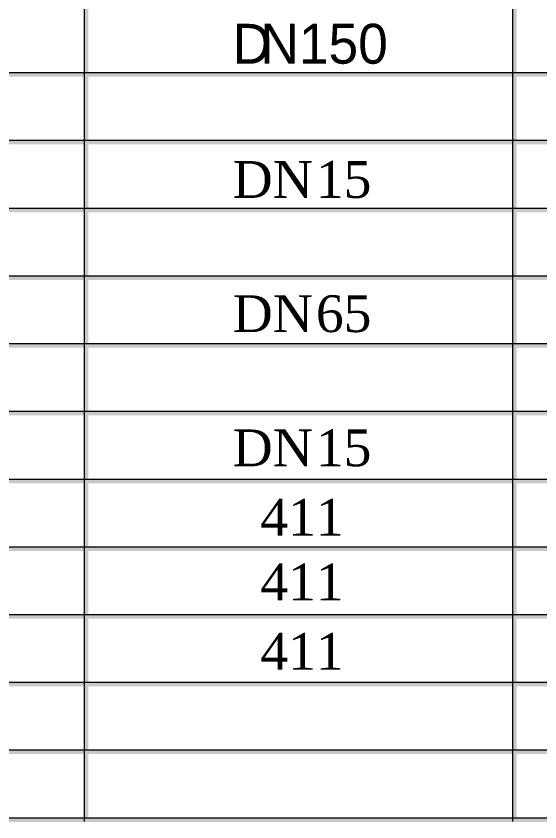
# Model space of a CAD drawing. Header units: millimetres. Extents: x 0 to 169, y 13 to 258.
# Drawn here: x 44.6 to 84.5, y 12.7 to 74.1 of the extents above; entities that cross this region are included whole.
import ezdxf

# ---------------------------------------------------------------- set-up
doc = ezdxf.new("R2010")
doc.units = ezdxf.units.MM

msp = doc.modelspace()

# ---------------------------------------------------------------- hatches: boundary and pattern name
h = msp.add_hatch(color=0)
h.dxf.hatch_style = 2
h.paths.add_polyline_path([(49.748722, 12.706615), (50.087385, 12.706615), (50.087385, 241.638226), (49.748722, 241.638226)])
h = msp.add_hatch(color=0)
h.dxf.hatch_style = 2
h.paths.add_polyline_path([(82.398306, 12.706615), (82.736969, 12.706615), (82.736969, 219.317976), (82.398306, 219.317976)])
h = msp.add_hatch(color=0)
h.dxf.hatch_style = 2
h.paths.add_polyline_path([(0.338667, 69.525003), (168.994667, 69.525003), (168.994667, 69.863677), (0.338667, 69.863677)])
h = msp.add_hatch(color=0)
h.dxf.hatch_style = 2
h.paths.add_polyline_path([(0.338667, 64.360337), (168.994667, 64.360337), (168.994667, 64.698989), (0.338667, 64.698989)])
h = msp.add_hatch(color=0)
h.dxf.hatch_style = 2
h.paths.add_polyline_path([(0.338667, 59.19567), (168.994667, 59.19567), (168.994667, 59.534344), (0.338667, 59.534344)])
h = msp.add_hatch(color=0)
h.dxf.hatch_style = 2
h.paths.add_polyline_path([(0.338667, 54.031003), (168.994667, 54.031003), (168.994667, 54.369677), (0.338667, 54.369677)])
h = msp.add_hatch(color=0)
h.dxf.hatch_style = 2
h.paths.add_polyline_path([(0.338667, 48.866337), (168.994667, 48.866337), (168.994667, 49.205011), (0.338667, 49.205011)])
h = msp.add_hatch(color=0)
h.dxf.hatch_style = 2
h.paths.add_polyline_path([(0.338667, 43.694615), (168.994667, 43.694615), (168.994667, 44.033288), (0.338667, 44.033288)])
h = msp.add_hatch(color=0)
h.dxf.hatch_style = 2
h.paths.add_polyline_path([(0.338667, 38.529948), (168.994667, 38.529948), (168.994667, 38.8686), (0.338667, 38.8686)])
h = msp.add_hatch(color=0)
h.dxf.hatch_style = 2
h.paths.add_polyline_path([(0.338667, 33.365281), (168.994667, 33.365281), (168.994667, 33.703955), (0.338667, 33.703955)])
h = msp.add_hatch(color=0)
h.dxf.hatch_style = 2
h.paths.add_polyline_path([(0.338667, 28.200615), (168.994667, 28.200615), (168.994667, 28.539288), (0.338667, 28.539288)])
h = msp.add_hatch(color=0)
h.dxf.hatch_style = 2
h.paths.add_polyline_path([(0.338667, 23.035948), (168.994667, 23.035948), (168.994667, 23.374622), (0.338667, 23.374622)])
h = msp.add_hatch(color=0)
h.dxf.hatch_style = 2
h.paths.add_polyline_path([(0.338667, 17.871281), (168.994667, 17.871281), (168.994667, 18.209934), (0.338667, 18.209934)])
h = msp.add_hatch(color=0)
h.dxf.hatch_style = 2
h.paths.add_polyline_path([(0, 12.706615), (168.994667, 12.706615), (168.994667, 13.045267), (0, 13.045267)])
h = msp.add_hatch(color=0)
h.dxf.hatch_style = 2
h.paths.add_polyline_path([(0.338667, 12.706615), (168.994667, 12.706615), (168.994667, 13.045267), (0.338667, 13.045267)])

# ---------------------------------------------------------------- linework, layer by layer
at = {"color": 0, "lineweight": 0}
for points in [[(49.769889, 241.617059), (49.769889, 12.727781)], [(82.419472, 219.296809), (82.419472, 12.727781)], [(0.359833, 69.842503), (168.9735, 69.842503)], [(0.359833, 64.677837), (168.9735, 64.677837)], [(0.359833, 59.51317), (168.9735, 59.51317)], [(0.359833, 54.348503), (168.9735, 54.348503)], [(0.359833, 49.183837), (168.9735, 49.183837)], [(0.359833, 44.012115), (168.9735, 44.012115)], [(0.359833, 38.847448), (168.9735, 38.847448)], [(0.359833, 33.682781), (168.9735, 33.682781)], [(0.359833, 28.518115), (168.9735, 28.518115)], [(0.359833, 23.353448), (168.9735, 23.353448)], [(0.359833, 18.188781), (168.9735, 18.188781)], [(0.021167, 13.024115), (168.9735, 13.024115)], [(0.359833, 13.024115), (168.9735, 13.024115)]]:
    msp.add_lwpolyline(points, dxfattribs=at)

# ---------------------------------------------------------------- texts
at = {"color": 0, "attachment_point": 1}
for s, insert, char_height in [('{\\fËÎÌå|b0|i0|c0;D}', (61.072889, 73.55937), 3.039533), ('{\\fËÎÌå|b0|i0|c0;N150}', (63.189556, 73.55937), 3.039533), ('{\\fTimes New Roman|b0|i0|c0;DN}', (61.072889, 63.091748), 2.802467), ('{\\fTimes New Roman|b0|i0|c0;15}', (67.422889, 63.091748), 2.802467), ('{\\fTimes New Roman|b0|i0|c0;DN}', (61.072889, 52.861192), 2.802467), ('{\\fTimes New Roman|b0|i0|c0;65}', (67.422889, 52.861192), 2.802467), ('{\\fTimes New Roman|b0|i0|c0;DN}', (61.072889, 42.630637), 2.802467), ('{\\fTimes New Roman|b0|i0|c0;15}', (67.422889, 42.630637), 2.802467), ('{\\fTimes New Roman|b0|i0|c0;411}', (63.189556, 37.33897), 2.802467), ('{\\fTimes New Roman|b0|i0|c0;411}', (63.189556, 32.400081), 2.802467), ('{\\fTimes New Roman|b0|i0|c0;411}', (63.189556, 27.108415), 2.802467)]:
    msp.add_mtext(s, dxfattribs=dict(at, insert=insert, char_height=char_height))

doc.saveas('drawing.dxf')
